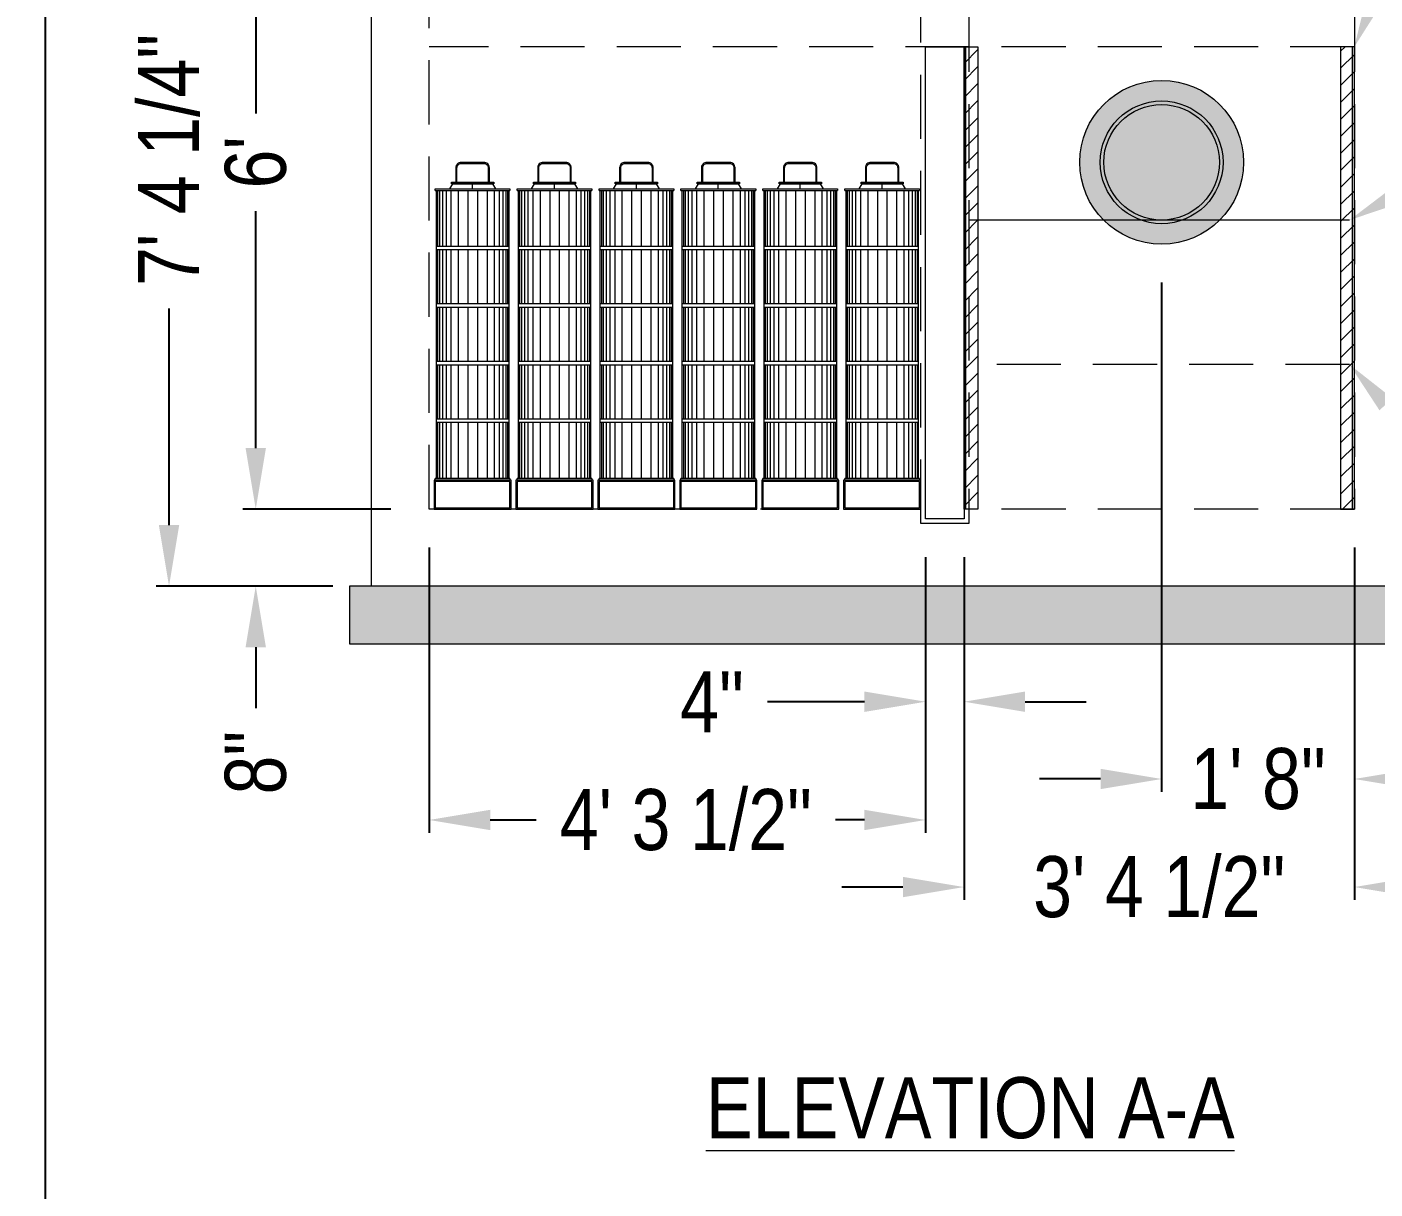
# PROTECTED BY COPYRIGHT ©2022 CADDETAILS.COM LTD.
# Model space of a CAD drawing. Extents: x -1 to 225, y -5 to 280.
# Drawn here: x -0.7 to 51.8, y 69.6 to 115 of the extents above; entities that cross this region are included whole.
import ezdxf
from ezdxf import colors
from ezdxf.entities.mleader import LeaderData, LeaderLine
from ezdxf.math import Vec2, Vec3

# ---------------------------------------------------------------- set-up
doc = ezdxf.new("R2010")
doc.units = 0
doc.header["$LTSCALE"] = 10
doc.header["$MEASUREMENT"] = 0
doc.header["$PDMODE"] = 35
doc.linetypes.add('DASHED2', pattern=[0.375, 0.25, -0.125])
doc.linetypes.add('HIDDEN', pattern=[0.375, 0.25, -0.125])
doc.layers.get('Defpoints').update_dxf_attribs({"linetype": 'CONTINUOUS'})
doc.layers.add('2628-LOGO$0$CADdetails-FRAME', color=7, linetype='CONTINUOUS')
doc.layers.add('CADdetails-9-TITLEBLOCK', color=7, linetype='CONTINUOUS')
for name, color, linetype, lineweight in [('CADdetails-1-ANNO', 41, 'CONTINUOUS', 5), ('CADdetails-2-HATCH', 8, 'CONTINUOUS', 5), ('CADdetails-3-FINE', 11, 'CONTINUOUS', 5), ('CADdetails-3-HIDDEN', 11, 'HIDDEN', 5), ('CADdetails-4-LIGHT', 3, 'CONTINUOUS', 13), ('CADdetails-5-MEDIUM', 4, 'CONTINUOUS', 18)]:
    doc.layers.add(name, color=color, linetype=linetype, lineweight=lineweight)
doc.styles.add('CADdetails-DIMENSIONS', font='ARIALN.TTF', dxfattribs={"height": 2.38})
doc.styles.add('CADdetails-NOTES', font='ARIALN.TTF', dxfattribs={"height": 2.38})
doc.dimstyles.new('CADdetails-DIM', dxfattribs={"dimtxt": 2.38, "dimasz": 2.38, "dimexe": 0.5, "dimexo": 1.5, "dimgap": 1, "dimtad": 0, "dimzin": 0, "dimdsep": 46, "dimtxsty": 'CADdetails-DIMENSIONS', "dimcen": 1, "dimclrd": 256, "dimclre": 256, "dimclrt": 256, "dimadec": 0, "dimazin": 0, "dimtfac": 1, "dimtofl": 0, "dimtmove": 0, "dimatfit": 3, "dimfxl": 1, "dimtolj": 1, "dimtzin": 0, "dimarcsym": 0})

# ---------------------------------------------------------------- blocks, each defined once
blk = doc.blocks.new('2628-LOGO')
at = {"layer": '2628-LOGO$0$CADdetails-FRAME'}
blk.add_line((0, 0), (0, 280), dxfattribs=at)
blk = doc.blocks.new('*D19')
at = {"layer": 'CADdetails-1-ANNO', "lineweight": -2, "transparency": 16777216}
for p, q in [((11.202, 126.399), (4.315, 126.399)), ((4.815, 124.019), (4.815, 115.568)), ((4.815, 95.539), (4.815, 103.991)), ((11.202, 93.159), (4.315, 93.159))]:
    blk.add_line(p, q, dxfattribs=at)
at = {"layer": 'CADdetails-1-ANNO', "transparency": 16777216}
for points in [[(4.418, 124.019), (5.211, 124.019), (4.815, 126.399)], [(4.418, 95.539), (5.211, 95.539), (4.815, 93.159)]]:
    blk.add_solid(points, dxfattribs=at)
at = {"layer": 'Defpoints', "color": 0, "transparency": 16777216}
for p in [(12.702, 126.399), (4.815, 93.159), (12.702, 93.159)]:
    blk.add_point(p, dxfattribs=at)
at = {"layer": 'CADdetails-1-ANNO', "transparency": 16777216, "insert": (4.815, 109.779), "char_height": 2.38, "attachment_point": 5, "rotation": 90, "style": 'CADdetails-DIMENSIONS'}
blk.add_mtext('\\A1;7\' 4 1/4"', dxfattribs=at)
blk = doc.blocks.new('*D20')
at = {"layer": 'CADdetails-1-ANNO', "lineweight": -2, "transparency": 16777216}
for p, q in [((8.195, 98.544), (8.195, 100.924)), ((13.456, 96.164), (7.695, 96.164)), ((11.202, 93.159), (7.695, 93.159)), ((8.195, 90.779), (8.195, 88.399))]:
    blk.add_line(p, q, dxfattribs=at)
at = {"layer": 'CADdetails-1-ANNO', "transparency": 16777216}
for points in [[(7.798, 98.544), (8.592, 98.544), (8.195, 96.164)], [(7.798, 90.779), (8.592, 90.779), (8.195, 93.159)]]:
    blk.add_solid(points, dxfattribs=at)
at = {"layer": 'Defpoints', "color": 0, "transparency": 16777216}
for p in [(14.956, 96.164), (8.195, 93.159), (12.702, 93.159)]:
    blk.add_point(p, dxfattribs=at)
at = {"layer": 'CADdetails-1-ANNO', "transparency": 16777216, "insert": (8.195, 86.276), "char_height": 2.38, "attachment_point": 5, "rotation": 90, "style": 'CADdetails-DIMENSIONS'}
blk.add_mtext('\\A1;8"', dxfattribs=at)
blk = doc.blocks.new('*D21')
at = {"layer": 'CADdetails-1-ANNO', "lineweight": -2, "transparency": 16777216}
for p, q in [((11.202, 123.207), (7.695, 123.207)), ((8.195, 120.827), (8.195, 111.589)), ((8.195, 98.544), (8.195, 107.782)), ((13.456, 96.164), (7.695, 96.164))]:
    blk.add_line(p, q, dxfattribs=at)
at = {"layer": 'CADdetails-1-ANNO', "transparency": 16777216}
for points in [[(7.798, 120.827), (8.592, 120.827), (8.195, 123.207)], [(7.798, 98.544), (8.592, 98.544), (8.195, 96.164)]]:
    blk.add_solid(points, dxfattribs=at)
at = {"layer": 'Defpoints', "color": 0, "transparency": 16777216}
for p in [(12.702, 123.207), (8.195, 96.164), (14.956, 96.164)]:
    blk.add_point(p, dxfattribs=at)
at = {"layer": 'CADdetails-1-ANNO', "transparency": 16777216, "insert": (8.195, 109.685), "char_height": 2.38, "attachment_point": 5, "rotation": 90, "style": 'CADdetails-DIMENSIONS'}
blk.add_mtext("\\A1;6'", dxfattribs=at)
blk = doc.blocks.new('*D25')
at = {"layer": 'CADdetails-1-ANNO', "lineweight": -2, "transparency": 16777216}
for p, q in [((34.299, 94.288), (34.299, 88.152)), ((35.801, 94.288), (35.801, 88.152)), ((31.919, 88.652), (28.141, 88.652)), ((38.181, 88.652), (40.561, 88.652))]:
    blk.add_line(p, q, dxfattribs=at)
at = {"layer": 'CADdetails-1-ANNO', "transparency": 16777216}
for points in [[(31.919, 89.049), (31.919, 88.255), (34.299, 88.652)], [(38.181, 89.049), (38.181, 88.255), (35.801, 88.652)]]:
    blk.add_solid(points, dxfattribs=at)
at = {"layer": 'Defpoints', "color": 0, "transparency": 16777216}
for p in [(34.299, 95.788), (35.801, 95.788), (35.801, 88.652)]:
    blk.add_point(p, dxfattribs=at)
at = {"layer": 'CADdetails-1-ANNO', "transparency": 16777216, "insert": (25.979, 88.652), "char_height": 2.38, "attachment_point": 5, "style": 'CADdetails-DIMENSIONS'}
blk.add_mtext('\\A1;4"', dxfattribs=at)
blk = doc.blocks.new('*D26')
at = {"layer": 'CADdetails-1-ANNO', "lineweight": -2, "transparency": 16777216}
for p, q in [((51.013, 94.664), (51.013, 80.925)), ((35.801, 94.288), (35.801, 80.925)), ((33.421, 81.425), (31.041, 81.425)), ((53.393, 81.425), (55.773, 81.425))]:
    blk.add_line(p, q, dxfattribs=at)
at = {"layer": 'CADdetails-1-ANNO', "transparency": 16777216}
for points in [[(33.421, 81.822), (33.421, 81.029), (35.801, 81.425)], [(53.393, 81.822), (53.393, 81.029), (51.013, 81.425)]]:
    blk.add_solid(points, dxfattribs=at)
at = {"layer": 'Defpoints', "color": 0, "transparency": 16777216}
for p in [(51.013, 96.164), (35.801, 95.788), (51.013, 81.425)]:
    blk.add_point(p, dxfattribs=at)
at = {"layer": 'CADdetails-1-ANNO', "transparency": 16777216, "insert": (43.407, 81.425), "char_height": 2.38, "attachment_point": 5, "style": 'CADdetails-DIMENSIONS'}
blk.add_mtext('\\A1;3\' 4 1/2"', dxfattribs=at)
blk = doc.blocks.new('*D27')
at = {"layer": 'CADdetails-1-ANNO', "lineweight": -2, "transparency": 16777216}
for p, q in [((14.956, 94.664), (14.956, 83.541)), ((34.299, 94.288), (34.299, 83.541)), ((17.336, 84.041), (19.121, 84.041)), ((31.919, 84.041), (30.792, 84.041))]:
    blk.add_line(p, q, dxfattribs=at)
at = {"layer": 'CADdetails-1-ANNO', "transparency": 16777216}
for points in [[(17.336, 84.438), (17.336, 83.645), (14.956, 84.041)], [(31.919, 84.438), (31.919, 83.645), (34.299, 84.041)]]:
    blk.add_solid(points, dxfattribs=at)
at = {"layer": 'Defpoints', "color": 0, "transparency": 16777216}
for p in [(14.956, 96.164), (34.299, 95.788), (14.956, 84.041)]:
    blk.add_point(p, dxfattribs=at)
at = {"layer": 'CADdetails-1-ANNO', "transparency": 16777216, "insert": (24.957, 84.041), "char_height": 2.38, "attachment_point": 5, "style": 'CADdetails-DIMENSIONS'}
blk.add_mtext('\\A1;4\' 3 1/2"', dxfattribs=at)
blk = doc.blocks.new('*D31')
at = {"layer": 'CADdetails-1-ANNO', "lineweight": -2, "transparency": 16777216}
for p, q in [((43.501, 104.993), (43.501, 85.139)), ((51.013, 94.664), (51.013, 85.139)), ((41.121, 85.639), (38.741, 85.639)), ((53.393, 85.639), (55.773, 85.639))]:
    blk.add_line(p, q, dxfattribs=at)
at = {"layer": 'CADdetails-1-ANNO', "transparency": 16777216}
for points in [[(41.121, 86.036), (41.121, 85.243), (43.501, 85.639)], [(53.393, 86.036), (53.393, 85.243), (51.013, 85.639)]]:
    blk.add_solid(points, dxfattribs=at)
at = {"layer": 'Defpoints', "color": 0, "transparency": 16777216}
for p in [(43.501, 106.493), (51.013, 96.164), (51.013, 85.639)]:
    blk.add_point(p, dxfattribs=at)
at = {"layer": 'CADdetails-1-ANNO', "transparency": 16777216, "insert": (47.257, 85.639), "char_height": 2.38, "attachment_point": 5, "style": 'CADdetails-DIMENSIONS'}
blk.add_mtext('\\A1;1\' 8"', dxfattribs=at)

msp = doc.modelspace()

# ---------------------------------------------------------------- hatches: boundary and pattern name
at = {"layer": 'CADdetails-2-HATCH'}
h = msp.add_hatch(dxfattribs=at)
h.set_pattern_fill('ANSI31', color=256, scale=3.755921)
h.set_pattern_definition([(45, (145.6617, 82.64264), (-0.3319796, 0.3319796), [])])
h.paths.add_polyline_path([(36.341, 114.192), (36.341, 96.164), (35.801, 96.164), (35.801, 114.192)])
h = msp.add_hatch(dxfattribs=at)
h.set_pattern_fill('ANSI31', color=256, scale=3.755921)
h.set_pattern_definition([(45, (151.2293, 82.64264), (-0.3319796, 0.3319796), [])])
h.paths.add_polyline_path([(50.473, 114.192), (50.473, 96.164), (51.013, 96.164), (51.013, 114.192)])
h = msp.add_hatch(color=256, dxfattribs=at)
h.dxf.hatch_style = 1
edge = h.paths.add_edge_path()
edge.add_arc((43.501, 109.685), 3.193, 0, 360)
at = {"layer": 'CADdetails-2-HATCH', "transparency": 33554687}
h = msp.add_hatch(dxfattribs=at)
h.set_pattern_fill('GRAVEL', color=256, scale=2.253552)
h.set_pattern_definition([(228.01279, (149.53783, 98.4175), (-18.0284195, -20.28197194), [0.303184, -30.015263]), (184.96974, (149.33501, 98.19215), (27.04262926, 2.25355244), [0.520273, -51.507025]), (132.51045, (148.8167, 98.14708), (22.53552438, -24.78907682), [0.36685, -36.318325]), (267.27369, (147.93781, 97.58369), (2.25355244, 45.071048765), [0.473782, -46.904444]), (292.83365, (147.91527, 97.11045), (-11.26776219, 27.04262926), [0.46458, -45.993593]), (357.27369, (148.09556, 96.68227), (-45.071048765, 2.25355244), [0.473782, -46.904444]), (37.69424, (148.568804, 96.65974), (-29.296181697, -22.535524383), [0.626553, -62.02869]), (72.25533, (149.06459, 97.04284), (15.77486707, 49.57815364), [0.59153, -58.561538]), (121.42957, (149.24487, 97.60623), (-18.02841951, 29.2961817), [0.475387, -47.063354]), (175.23636, (148.99698, 98.01187), (24.78907682, -2.25355244), [0.542728, -26.593637]), (222.39744, (148.45613, 98.05694), (-27.04262926, -24.78907682), [0.701864, -69.484627]), (138.81407, (150.16883, 97.56116), (-15.77486707, 13.52131463), [0.239555, -23.716036]), (171.46923, (149.98854, 97.71891), (29.2961817, -4.50710488), [0.455752, -45.119526]), (225, (149.5378, 97.7865), (-3e-16, -2.253552), [0.3187, -2.868305]), (203.1986, (149.38008, 98.05694), (11.2677622, 4.5071049), [0.171626, -16.990918]), (291.8014, (149.22233, 97.98933), (-2.2535524, 6.7606573), [0.242714, -11.893037]), (30.96376, (149.31248, 97.76398), (6.7606573, 4.5071049), [0.39421, -12.746144]), (161.56505, (149.6505, 97.9668), (4.507105, -2.2535524), [0.285054, -6.841304]), (16.38954, (147.91527, 97.98933), (22.53552438, 6.76065731), [0.39933, -39.533721]), (70.34618, (148.29838, 98.10201), (-9.01420975, -24.78907682), [0.335015, -33.16645]), (293.1986, (149.6505, 98.4175), (-4.5071049, 11.2677622), [0.34325, -16.819294]), (343.61046, (149.78572, 98.10201), (-22.53552438, 6.76065731), [0.39933, -39.533721]), (339.44395, (147.91527, 96.59213), (-11.2677622, 4.5071049), [0.385087, -18.869273]), (294.77514, (148.27584, 96.45692), (-11.2677622, 24.78907682), [0.32266, -31.9433]), (66.8014, (149.67305, 96.16396), (4.5071049, 11.2677622), [0.34325, -16.819294]), (17.35402, (149.80826, 96.47945), (-29.2961817, -9.01420975), [0.377765, -37.398657]), (69.44395, (148.5688, 96.16396), (-4.5071049, -11.2677622), [0.192544, -19.061817]), (101.30993, (149.53783, 96.16396), (-2.2535524, 9.0142098), [0.11491, -11.376]), (165.96376, (149.5153, 96.27663), (6.7606573, -2.2535524), [0.46458, -8.827054]), (186.00901, (149.06459, 96.38931), (22.53552438, 2.25355244), [0.43054, -42.623518]), (303.69007, (149.3125, 97.56116), (-2.2535524, 4.507105), [0.325012, -7.800287]), (353.15723, (149.49276, 97.29073), (38.31039145, -4.507104877), [0.56743, -56.17557]), (60.9454, (150.05615, 97.22313), (-9.01420975, -15.77486707), [0.232017, -22.969726]), (90, (150.1688, 97.426), (-2.253552, 2.253552), [0.135213, -2.11834]), (120.25644, (149.01951, 96.45692), (9.01420975, -15.77486707), [0.313073, -30.99428]), (48.01279, (148.86177, 96.72734), (18.0284195, 20.28197194), [0.606368, -29.71208]), (0, (149.2674, 97.178), (2.253552, 2.253552), [0.585924, -1.66763]), (325.30485, (149.85333, 97.17805), (22.53552438, -15.77486707), [0.356318, -35.275474]), (254.0546, (150.1463, 96.97523), (-2.25355244, -9.01420975), [0.328122, -16.077988]), (207.645975, (150.05615, 96.65974), (-42.81749633, -22.53552438), [0.534238, -52.88969]), (175.42608, (149.5829, 96.41185), (-29.2961817, 2.25355244), [0.56519, -55.95362])])
h.paths.add_polyline_path([(11.847, 90.906), (53.85, 90.906), (53.85, 93.159), (11.847, 93.159)])

# ---------------------------------------------------------------- linework, layer by layer
at = {"layer": 'CADdetails-2-HATCH'}
for p, q in [((35.871, 96.164), (35.871, 114.192)), ((50.942, 96.164), (50.942, 114.192)), ((15.754, 108.652), (15.871, 108.84)), ((15.871, 108.84), (17.421, 108.84)), ((16.646, 108.652), (16.646, 108.84)), ((17.421, 108.84), (17.538, 108.652)), ((18.946, 108.652), (19.064, 108.84)), ((19.064, 108.84), (20.613, 108.84)), ((19.838, 108.652), (19.838, 108.84)), ((20.613, 108.84), (20.73, 108.652)), ((22.139, 108.652), (22.256, 108.84)), ((22.256, 108.84), (23.806, 108.84)), ((23.031, 108.652), (23.031, 108.84)), ((23.806, 108.84), (23.923, 108.652)), ((25.331, 108.652), (25.449, 108.84)), ((25.449, 108.84), (26.998, 108.84)), ((26.223, 108.652), (26.223, 108.84)), ((26.998, 108.84), (27.115, 108.652)), ((28.524, 108.652), (28.641, 108.84)), ((28.641, 108.84), (30.191, 108.84)), ((29.416, 108.652), (29.416, 108.84)), ((30.191, 108.84), (30.308, 108.652)), ((31.716, 108.652), (31.834, 108.84)), ((31.834, 108.84), (33.383, 108.84)), ((32.609, 108.652), (32.609, 108.84)), ((33.383, 108.84), (33.501, 108.652)), ((15.19, 108.582), (15.19, 108.652)), ((15.19, 108.652), (18.101, 108.652)), ((15.19, 108.582), (18.101, 108.582)), ((15.237, 97.361), (15.237, 108.582)), ((18.054, 108.582), (18.054, 97.361)), ((18.101, 108.652), (18.101, 108.582)), ((18.383, 108.582), (18.383, 108.652)), ((18.383, 108.652), (21.294, 108.652)), ((18.383, 108.582), (21.294, 108.582)), ((18.43, 97.361), (18.43, 108.582)), ((21.247, 108.582), (21.247, 97.361)), ((21.294, 108.652), (21.294, 108.582)), ((21.575, 108.582), (21.575, 108.652)), ((21.575, 108.652), (24.486, 108.652)), ((21.575, 108.582), (24.486, 108.582)), ((21.622, 97.361), (21.622, 108.582)), ((24.439, 108.582), (24.439, 97.361)), ((24.486, 108.652), (24.486, 108.582)), ((24.768, 108.582), (24.768, 108.652)), ((24.768, 108.652), (27.679, 108.652)), ((24.768, 108.582), (27.679, 108.582)), ((24.815, 97.361), (24.815, 108.582)), ((27.632, 108.582), (27.632, 97.361)), ((27.679, 108.652), (27.679, 108.582)), ((27.961, 108.582), (27.961, 108.652)), ((27.961, 108.652), (30.871, 108.652)), ((27.961, 108.582), (30.871, 108.582)), ((28.008, 97.361), (28.008, 108.582)), ((30.824, 108.582), (30.824, 97.361)), ((30.871, 108.652), (30.871, 108.582)), ((31.153, 108.582), (31.153, 108.652)), ((31.153, 108.652), (34.064, 108.652)), ((31.153, 108.582), (34.064, 108.582)), ((31.2, 97.361), (31.2, 108.582)), ((34.017, 108.582), (34.017, 97.361)), ((34.064, 108.652), (34.064, 108.582)), ((18.054, 106.408), (15.237, 106.408)), ((18.054, 106.267), (15.237, 106.267)), ((21.247, 106.408), (18.43, 106.408)), ((21.247, 106.267), (18.43, 106.267)), ((24.439, 106.408), (21.622, 106.408)), ((24.439, 106.267), (21.622, 106.267)), ((27.632, 106.408), (24.815, 106.408)), ((27.632, 106.267), (24.815, 106.267)), ((30.824, 106.408), (28.008, 106.408)), ((30.824, 106.267), (28.008, 106.267)), ((34.017, 106.408), (31.2, 106.408)), ((34.017, 106.267), (31.2, 106.267)), ((18.054, 104.164), (15.237, 104.164)), ((21.247, 104.164), (18.43, 104.164)), ((24.439, 104.164), (21.622, 104.164)), ((27.632, 104.164), (24.815, 104.164)), ((30.824, 104.164), (28.008, 104.164)), ((34.017, 104.164), (31.2, 104.164)), ((18.054, 104.023), (15.237, 104.023)), ((21.247, 104.023), (18.43, 104.023)), ((24.439, 104.023), (21.622, 104.023)), ((27.632, 104.023), (24.815, 104.023)), ((30.824, 104.023), (28.008, 104.023)), ((34.017, 104.023), (31.2, 104.023)), ((18.054, 101.92), (15.237, 101.92)), ((18.054, 101.779), (15.237, 101.779)), ((21.247, 101.92), (18.43, 101.92)), ((21.247, 101.779), (18.43, 101.779)), ((24.439, 101.92), (21.622, 101.92)), ((24.439, 101.779), (21.622, 101.779)), ((27.632, 101.92), (24.815, 101.92)), ((27.632, 101.779), (24.815, 101.779)), ((30.824, 101.92), (28.008, 101.92)), ((30.824, 101.779), (28.008, 101.779)), ((34.017, 101.92), (31.2, 101.92)), ((34.017, 101.779), (31.2, 101.779)), ((18.054, 99.676), (15.237, 99.676)), ((18.054, 99.535), (15.237, 99.535)), ((21.247, 99.676), (18.43, 99.676)), ((21.247, 99.535), (18.43, 99.535)), ((24.439, 99.676), (21.622, 99.676)), ((24.439, 99.535), (21.622, 99.535)), ((27.632, 99.676), (24.815, 99.676)), ((27.632, 99.535), (24.815, 99.535)), ((30.824, 99.676), (28.008, 99.676)), ((30.824, 99.535), (28.008, 99.535)), ((34.017, 99.676), (31.2, 99.676)), ((34.017, 99.535), (31.2, 99.535)), ((18.101, 97.361), (15.19, 97.361)), ((15.19, 97.291), (15.19, 97.361)), ((18.101, 97.291), (15.19, 97.291)), ((18.101, 97.361), (18.101, 97.291)), ((21.294, 97.361), (18.383, 97.361)), ((18.383, 97.291), (18.383, 97.361)), ((21.294, 97.291), (18.383, 97.291)), ((21.294, 97.361), (21.294, 97.291)), ((24.486, 97.361), (21.575, 97.361)), ((21.575, 97.291), (21.575, 97.361)), ((24.486, 97.291), (21.575, 97.291)), ((24.486, 97.361), (24.486, 97.291)), ((27.679, 97.361), (24.768, 97.361)), ((24.768, 97.291), (24.768, 97.361)), ((27.679, 97.291), (24.768, 97.291)), ((27.679, 97.361), (27.679, 97.291)), ((30.871, 97.361), (27.961, 97.361)), ((27.961, 97.291), (27.961, 97.361)), ((30.871, 97.291), (27.961, 97.291)), ((30.871, 97.361), (30.871, 97.291)), ((34.064, 97.361), (31.153, 97.361)), ((31.153, 97.291), (31.153, 97.361)), ((34.064, 97.291), (31.153, 97.291)), ((34.064, 97.361), (34.064, 97.291))]:
    msp.add_line(p, q, dxfattribs=at)
for points in [[(36.341, 114.192), (36.341, 96.164), (35.801, 96.164), (35.801, 114.192)], [(50.473, 114.192), (50.473, 96.164), (51.013, 96.164), (51.013, 114.192)], [(15.822, 108.911), (17.47, 108.911), (17.47, 108.84), (15.822, 108.84)], [(19.015, 108.911), (20.662, 108.911), (20.662, 108.84), (19.015, 108.84)], [(22.207, 108.911), (23.855, 108.911), (23.855, 108.84), (22.207, 108.84)], [(25.4, 108.911), (27.047, 108.911), (27.047, 108.84), (25.4, 108.84)], [(28.592, 108.911), (30.24, 108.911), (30.24, 108.84), (28.592, 108.84)], [(31.785, 108.911), (33.432, 108.911), (33.432, 108.84), (31.785, 108.84)]]:
    msp.add_lwpolyline(points, close=True, dxfattribs=at)
for points in [[(17.088, 109.684), (16.646, 109.684), (16.203, 109.684, 0.414214), (15.993, 109.474), (15.993, 108.911), (16.038, 108.911), (16.038, 109.474, -0.414214), (16.203, 109.639), (16.646, 109.639), (17.088, 109.639, -0.414214), (17.254, 109.474), (17.254, 108.911), (17.299, 108.911), (17.299, 109.474, 0.414214)], [(20.281, 109.684), (19.838, 109.684), (19.396, 109.684, 0.414214), (19.185, 109.474), (19.185, 108.911), (19.23, 108.911), (19.23, 109.474, -0.414214), (19.396, 109.639), (19.838, 109.639), (20.281, 109.639, -0.414214), (20.446, 109.474), (20.446, 108.911), (20.491, 108.911), (20.491, 109.474, 0.414214)], [(23.474, 109.684), (23.031, 109.684), (22.588, 109.684, 0.414214), (22.378, 109.474), (22.378, 108.911), (22.423, 108.911), (22.423, 109.474, -0.414214), (22.588, 109.639), (23.031, 109.639), (23.474, 109.639, -0.414214), (23.639, 109.474), (23.639, 108.911), (23.684, 108.911), (23.684, 109.474, 0.414214)], [(26.666, 109.684), (26.223, 109.684), (25.781, 109.684, 0.414214), (25.57, 109.474), (25.57, 108.911), (25.616, 108.911), (25.616, 109.474, -0.414214), (25.781, 109.639), (26.223, 109.639), (26.666, 109.639, -0.414214), (26.831, 109.474), (26.831, 108.911), (26.876, 108.911), (26.876, 109.474, 0.414214)], [(29.859, 109.684), (29.416, 109.684), (28.973, 109.684, 0.414214), (28.763, 109.474), (28.763, 108.911), (28.808, 108.911), (28.808, 109.474, -0.414214), (28.973, 109.639), (29.416, 109.639), (29.859, 109.639, -0.414214), (30.024, 109.474), (30.024, 108.911), (30.069, 108.911), (30.069, 109.474, 0.414214)], [(33.051, 109.684), (32.609, 109.684), (32.166, 109.684, 0.414214), (31.956, 109.474), (31.956, 108.911), (32.001, 108.911), (32.001, 109.474, -0.414214), (32.166, 109.639), (32.609, 109.639), (33.051, 109.639, -0.414214), (33.216, 109.474), (33.216, 108.911), (33.261, 108.911), (33.261, 109.474, 0.414214)]]:
    msp.add_lwpolyline(points, format="xyb", close=True, dxfattribs=at)
at = {"layer": 'CADdetails-3-FINE'}
msp.add_line((50.825, 107.432), (35.989, 107.432), dxfattribs=at)
for points in [[(15.143, 96.164), (18.148, 96.164), (18.148, 97.291), (15.143, 97.291)], [(15.19, 96.211), (18.101, 96.211), (18.101, 97.244), (15.19, 97.244)], [(18.336, 96.164), (21.341, 96.164), (21.341, 97.291), (18.336, 97.291)], [(18.383, 96.211), (21.294, 96.211), (21.294, 97.244), (18.383, 97.244)], [(21.529, 96.164), (24.533, 96.164), (24.533, 97.291), (21.529, 97.291)], [(21.575, 96.211), (24.486, 96.211), (24.486, 97.244), (21.575, 97.244)], [(24.721, 96.164), (27.726, 96.164), (27.726, 97.291), (24.721, 97.291)], [(24.768, 96.211), (27.679, 96.211), (27.679, 97.244), (24.768, 97.244)], [(27.914, 96.164), (30.918, 96.164), (30.918, 97.291), (27.914, 97.291)], [(27.961, 96.211), (30.871, 96.211), (30.871, 97.244), (27.961, 97.244)], [(31.106, 96.164), (34.111, 96.164), (34.111, 97.291), (31.106, 97.291)], [(31.153, 96.211), (34.064, 96.211), (34.064, 97.244), (31.153, 97.244)]]:
    msp.add_lwpolyline(points, close=True, dxfattribs=at)
at = {"layer": 'CADdetails-3-HIDDEN'}
msp.add_line((50.825, 101.798), (35.989, 101.798), dxfattribs=at)
for points in [[(34.111, 96.164), (14.956, 96.164), (14.956, 123.207)], [(35.989, 123.207), (35.989, 95.601), (34.111, 95.601), (34.111, 123.207)], [(51.013, 123.207), (51.013, 96.164), (35.989, 96.164)]]:
    msp.add_lwpolyline(points, dxfattribs=at)
at = {"layer": 'CADdetails-4-LIGHT', "linetype": 'DASHED2'}
msp.add_line((51.013, 114.192), (14.956, 114.192), dxfattribs=at)
at = {"layer": 'CADdetails-4-LIGHT'}
for p, q in [((15.284, 108.582), (15.284, 106.408)), ((15.355, 108.582), (15.355, 106.408)), ((15.472, 108.582), (15.472, 106.408)), ((15.613, 108.582), (15.613, 106.408)), ((15.801, 108.582), (15.801, 106.408)), ((16.082, 108.582), (16.082, 106.408)), ((16.458, 108.582), (16.458, 106.408)), ((16.834, 108.582), (16.834, 106.408)), ((17.209, 108.582), (17.209, 106.408)), ((17.491, 108.582), (17.491, 106.408)), ((17.679, 108.582), (17.679, 106.408)), ((17.82, 108.582), (17.82, 106.408)), ((17.937, 108.582), (17.937, 106.408)), ((18.007, 108.582), (18.007, 106.408)), ((18.477, 108.582), (18.477, 106.408)), ((18.547, 108.582), (18.547, 106.408)), ((18.665, 108.582), (18.665, 106.408)), ((18.805, 108.582), (18.805, 106.408)), ((18.993, 108.582), (18.993, 106.408)), ((19.275, 108.582), (19.275, 106.408)), ((19.651, 108.582), (19.651, 106.408)), ((20.026, 108.582), (20.026, 106.408)), ((20.402, 108.582), (20.402, 106.408)), ((20.683, 108.582), (20.683, 106.408)), ((20.871, 108.582), (20.871, 106.408)), ((21.012, 108.582), (21.012, 106.408)), ((21.129, 108.582), (21.129, 106.408)), ((21.2, 108.582), (21.2, 106.408)), ((21.669, 108.582), (21.669, 106.408)), ((21.74, 108.582), (21.74, 106.408)), ((21.857, 108.582), (21.857, 106.408)), ((21.998, 108.582), (21.998, 106.408)), ((22.186, 108.582), (22.186, 106.408)), ((22.468, 108.582), (22.468, 106.408)), ((22.843, 108.582), (22.843, 106.408)), ((23.219, 108.582), (23.219, 106.408)), ((23.594, 108.582), (23.594, 106.408)), ((23.876, 108.582), (23.876, 106.408)), ((24.064, 108.582), (24.064, 106.408)), ((24.205, 108.582), (24.205, 106.408)), ((24.322, 108.582), (24.322, 106.408)), ((24.392, 108.582), (24.392, 106.408)), ((24.862, 108.582), (24.862, 106.408)), ((24.932, 108.582), (24.932, 106.408)), ((25.05, 108.582), (25.05, 106.408)), ((25.191, 108.582), (25.191, 106.408)), ((25.378, 108.582), (25.378, 106.408)), ((25.66, 108.582), (25.66, 106.408)), ((26.036, 108.582), (26.036, 106.408)), ((26.411, 108.582), (26.411, 106.408)), ((26.787, 108.582), (26.787, 106.408)), ((27.069, 108.582), (27.069, 106.408)), ((27.256, 108.582), (27.256, 106.408)), ((27.397, 108.582), (27.397, 106.408)), ((27.515, 108.582), (27.515, 106.408)), ((27.585, 108.582), (27.585, 106.408)), ((28.054, 108.582), (28.054, 106.408)), ((28.125, 108.582), (28.125, 106.408)), ((28.242, 108.582), (28.242, 106.408)), ((28.383, 108.582), (28.383, 106.408)), ((28.571, 108.582), (28.571, 106.408)), ((28.853, 108.582), (28.853, 106.408)), ((29.228, 108.582), (29.228, 106.408)), ((29.604, 108.582), (29.604, 106.408)), ((29.979, 108.582), (29.979, 106.408)), ((30.261, 108.582), (30.261, 106.408)), ((30.449, 108.582), (30.449, 106.408)), ((30.59, 108.582), (30.59, 106.408)), ((30.707, 108.582), (30.707, 106.408)), ((30.777, 108.582), (30.777, 106.408)), ((31.247, 108.582), (31.247, 106.408)), ((31.317, 108.582), (31.317, 106.408)), ((31.435, 108.582), (31.435, 106.408)), ((31.576, 108.582), (31.576, 106.408)), ((31.763, 108.582), (31.763, 106.408)), ((32.045, 108.582), (32.045, 106.408)), ((32.421, 108.582), (32.421, 106.408)), ((32.796, 108.582), (32.796, 106.408)), ((33.172, 108.582), (33.172, 106.408)), ((33.454, 108.582), (33.454, 106.408)), ((33.641, 108.582), (33.641, 106.408)), ((33.782, 108.582), (33.782, 106.408)), ((33.9, 108.582), (33.9, 106.408)), ((33.97, 108.582), (33.97, 106.408)), ((15.284, 106.267), (15.284, 104.164)), ((15.355, 106.267), (15.355, 104.164)), ((15.472, 106.267), (15.472, 104.164)), ((15.613, 106.267), (15.613, 104.164)), ((15.801, 106.267), (15.801, 104.164)), ((16.082, 106.267), (16.082, 104.164)), ((16.458, 106.267), (16.458, 104.164)), ((16.834, 106.267), (16.834, 104.164)), ((17.209, 106.267), (17.209, 104.164)), ((17.491, 106.267), (17.491, 104.164)), ((17.679, 106.267), (17.679, 104.164)), ((17.82, 106.267), (17.82, 104.164)), ((17.937, 106.267), (17.937, 104.164)), ((18.007, 106.267), (18.007, 104.164)), ((18.477, 106.267), (18.477, 104.164)), ((18.547, 106.267), (18.547, 104.164)), ((18.665, 106.267), (18.665, 104.164)), ((18.805, 106.267), (18.805, 104.164)), ((18.993, 106.267), (18.993, 104.164)), ((19.275, 106.267), (19.275, 104.164)), ((19.651, 106.267), (19.651, 104.164)), ((20.026, 106.267), (20.026, 104.164)), ((20.402, 106.267), (20.402, 104.164)), ((20.683, 106.267), (20.683, 104.164)), ((20.871, 106.267), (20.871, 104.164)), ((21.012, 106.267), (21.012, 104.164)), ((21.129, 106.267), (21.129, 104.164)), ((21.2, 106.267), (21.2, 104.164)), ((21.669, 106.267), (21.669, 104.164)), ((21.74, 106.267), (21.74, 104.164)), ((21.857, 106.267), (21.857, 104.164)), ((21.998, 106.267), (21.998, 104.164)), ((22.186, 106.267), (22.186, 104.164)), ((22.468, 106.267), (22.468, 104.164)), ((22.843, 106.267), (22.843, 104.164)), ((23.219, 106.267), (23.219, 104.164)), ((23.594, 106.267), (23.594, 104.164)), ((23.876, 106.267), (23.876, 104.164)), ((24.064, 106.267), (24.064, 104.164)), ((24.205, 106.267), (24.205, 104.164)), ((24.322, 106.267), (24.322, 104.164)), ((24.392, 106.267), (24.392, 104.164)), ((24.862, 106.267), (24.862, 104.164)), ((24.932, 106.267), (24.932, 104.164)), ((25.05, 106.267), (25.05, 104.164)), ((25.191, 106.267), (25.191, 104.164)), ((25.378, 106.267), (25.378, 104.164)), ((25.66, 106.267), (25.66, 104.164)), ((26.036, 106.267), (26.036, 104.164)), ((26.411, 106.267), (26.411, 104.164)), ((26.787, 106.267), (26.787, 104.164)), ((27.069, 106.267), (27.069, 104.164)), ((27.256, 106.267), (27.256, 104.164)), ((27.397, 106.267), (27.397, 104.164)), ((27.515, 106.267), (27.515, 104.164)), ((27.585, 106.267), (27.585, 104.164)), ((28.054, 106.267), (28.054, 104.164)), ((28.125, 106.267), (28.125, 104.164)), ((28.242, 106.267), (28.242, 104.164)), ((28.383, 106.267), (28.383, 104.164)), ((28.571, 106.267), (28.571, 104.164)), ((28.853, 106.267), (28.853, 104.164)), ((29.228, 106.267), (29.228, 104.164)), ((29.604, 106.267), (29.604, 104.164)), ((29.979, 106.267), (29.979, 104.164)), ((30.261, 106.267), (30.261, 104.164)), ((30.449, 106.267), (30.449, 104.164)), ((30.59, 106.267), (30.59, 104.164)), ((30.707, 106.267), (30.707, 104.164)), ((30.777, 106.267), (30.777, 104.164)), ((31.247, 106.267), (31.247, 104.164)), ((31.317, 106.267), (31.317, 104.164)), ((31.435, 106.267), (31.435, 104.164)), ((31.576, 106.267), (31.576, 104.164)), ((31.763, 106.267), (31.763, 104.164)), ((32.045, 106.267), (32.045, 104.164)), ((32.421, 106.267), (32.421, 104.164)), ((32.796, 106.267), (32.796, 104.164)), ((33.172, 106.267), (33.172, 104.164)), ((33.454, 106.267), (33.454, 104.164)), ((33.641, 106.267), (33.641, 104.164)), ((33.782, 106.267), (33.782, 104.164)), ((33.9, 106.267), (33.9, 104.164)), ((33.97, 106.267), (33.97, 104.164)), ((15.284, 104.023), (15.284, 101.92)), ((15.355, 104.023), (15.355, 101.92)), ((15.472, 104.023), (15.472, 101.92)), ((15.613, 104.023), (15.613, 101.92)), ((15.801, 104.023), (15.801, 101.92)), ((16.082, 104.023), (16.082, 101.92)), ((16.458, 104.023), (16.458, 101.92)), ((16.834, 104.023), (16.834, 101.92)), ((17.209, 104.023), (17.209, 101.92)), ((17.491, 104.023), (17.491, 101.92)), ((17.679, 104.023), (17.679, 101.92)), ((17.82, 104.023), (17.82, 101.92)), ((17.937, 104.023), (17.937, 101.92)), ((18.007, 104.023), (18.007, 101.92)), ((18.477, 104.023), (18.477, 101.92)), ((18.547, 104.023), (18.547, 101.92)), ((18.665, 104.023), (18.665, 101.92)), ((18.805, 104.023), (18.805, 101.92)), ((18.993, 104.023), (18.993, 101.92)), ((19.275, 104.023), (19.275, 101.92)), ((19.651, 104.023), (19.651, 101.92)), ((20.026, 104.023), (20.026, 101.92)), ((20.402, 104.023), (20.402, 101.92)), ((20.683, 104.023), (20.683, 101.92)), ((20.871, 104.023), (20.871, 101.92)), ((21.012, 104.023), (21.012, 101.92)), ((21.129, 104.023), (21.129, 101.92)), ((21.2, 104.023), (21.2, 101.92)), ((21.669, 104.023), (21.669, 101.92)), ((21.74, 104.023), (21.74, 101.92)), ((21.857, 104.023), (21.857, 101.92)), ((21.998, 104.023), (21.998, 101.92)), ((22.186, 104.023), (22.186, 101.92)), ((22.468, 104.023), (22.468, 101.92)), ((22.843, 104.023), (22.843, 101.92)), ((23.219, 104.023), (23.219, 101.92)), ((23.594, 104.023), (23.594, 101.92)), ((23.876, 104.023), (23.876, 101.92)), ((24.064, 104.023), (24.064, 101.92)), ((24.205, 104.023), (24.205, 101.92)), ((24.322, 104.023), (24.322, 101.92)), ((24.392, 104.023), (24.392, 101.92)), ((24.862, 104.023), (24.862, 101.92)), ((24.932, 104.023), (24.932, 101.92)), ((25.05, 104.023), (25.05, 101.92)), ((25.191, 104.023), (25.191, 101.92)), ((25.378, 104.023), (25.378, 101.92)), ((25.66, 104.023), (25.66, 101.92)), ((26.036, 104.023), (26.036, 101.92)), ((26.411, 104.023), (26.411, 101.92)), ((26.787, 104.023), (26.787, 101.92)), ((27.069, 104.023), (27.069, 101.92)), ((27.256, 104.023), (27.256, 101.92)), ((27.397, 104.023), (27.397, 101.92)), ((27.515, 104.023), (27.515, 101.92)), ((27.585, 104.023), (27.585, 101.92)), ((28.054, 104.023), (28.054, 101.92)), ((28.125, 104.023), (28.125, 101.92)), ((28.242, 104.023), (28.242, 101.92)), ((28.383, 104.023), (28.383, 101.92)), ((28.571, 104.023), (28.571, 101.92)), ((28.853, 104.023), (28.853, 101.92)), ((29.228, 104.023), (29.228, 101.92)), ((29.604, 104.023), (29.604, 101.92)), ((29.979, 104.023), (29.979, 101.92)), ((30.261, 104.023), (30.261, 101.92)), ((30.449, 104.023), (30.449, 101.92)), ((30.59, 104.023), (30.59, 101.92)), ((30.707, 104.023), (30.707, 101.92)), ((30.777, 104.023), (30.777, 101.92)), ((31.247, 104.023), (31.247, 101.92)), ((31.317, 104.023), (31.317, 101.92)), ((31.435, 104.023), (31.435, 101.92)), ((31.576, 104.023), (31.576, 101.92)), ((31.763, 104.023), (31.763, 101.92)), ((32.045, 104.023), (32.045, 101.92)), ((32.421, 104.023), (32.421, 101.92)), ((32.796, 104.023), (32.796, 101.92)), ((33.172, 104.023), (33.172, 101.92)), ((33.454, 104.023), (33.454, 101.92)), ((33.641, 104.023), (33.641, 101.92)), ((33.782, 104.023), (33.782, 101.92)), ((33.9, 104.023), (33.9, 101.92)), ((33.97, 104.023), (33.97, 101.92)), ((15.284, 101.779), (15.284, 99.676)), ((15.355, 101.779), (15.355, 99.676)), ((15.472, 101.779), (15.472, 99.676)), ((15.613, 101.779), (15.613, 99.676)), ((15.801, 101.779), (15.801, 99.676)), ((16.082, 101.779), (16.082, 99.676)), ((16.458, 101.779), (16.458, 99.676)), ((16.834, 101.779), (16.834, 99.676)), ((17.209, 101.779), (17.209, 99.676)), ((17.491, 101.779), (17.491, 99.676)), ((17.679, 101.779), (17.679, 99.676)), ((17.82, 101.779), (17.82, 99.676)), ((17.937, 101.779), (17.937, 99.676)), ((18.007, 101.779), (18.007, 99.676)), ((18.477, 101.779), (18.477, 99.676)), ((18.547, 101.779), (18.547, 99.676)), ((18.665, 101.779), (18.665, 99.676)), ((18.805, 101.779), (18.805, 99.676)), ((18.993, 101.779), (18.993, 99.676)), ((19.275, 101.779), (19.275, 99.676)), ((19.651, 101.779), (19.651, 99.676)), ((20.026, 101.779), (20.026, 99.676)), ((20.402, 101.779), (20.402, 99.676)), ((20.683, 101.779), (20.683, 99.676)), ((20.871, 101.779), (20.871, 99.676)), ((21.012, 101.779), (21.012, 99.676)), ((21.129, 101.779), (21.129, 99.676)), ((21.2, 101.779), (21.2, 99.676)), ((21.669, 101.779), (21.669, 99.676)), ((21.74, 101.779), (21.74, 99.676)), ((21.857, 101.779), (21.857, 99.676)), ((21.998, 101.779), (21.998, 99.676)), ((22.186, 101.779), (22.186, 99.676)), ((22.468, 101.779), (22.468, 99.676)), ((22.843, 101.779), (22.843, 99.676)), ((23.219, 101.779), (23.219, 99.676)), ((23.594, 101.779), (23.594, 99.676)), ((23.876, 101.779), (23.876, 99.676)), ((24.064, 101.779), (24.064, 99.676)), ((24.205, 101.779), (24.205, 99.676)), ((24.322, 101.779), (24.322, 99.676)), ((24.392, 101.779), (24.392, 99.676)), ((24.862, 101.779), (24.862, 99.676)), ((24.932, 101.779), (24.932, 99.676)), ((25.05, 101.779), (25.05, 99.676)), ((25.191, 101.779), (25.191, 99.676)), ((25.378, 101.779), (25.378, 99.676)), ((25.66, 101.779), (25.66, 99.676)), ((26.036, 101.779), (26.036, 99.676)), ((26.411, 101.779), (26.411, 99.676)), ((26.787, 101.779), (26.787, 99.676)), ((27.069, 101.779), (27.069, 99.676)), ((27.256, 101.779), (27.256, 99.676)), ((27.397, 101.779), (27.397, 99.676)), ((27.515, 101.779), (27.515, 99.676)), ((27.585, 101.779), (27.585, 99.676)), ((28.054, 101.779), (28.054, 99.676)), ((28.125, 101.779), (28.125, 99.676)), ((28.242, 101.779), (28.242, 99.676)), ((28.383, 101.779), (28.383, 99.676)), ((28.571, 101.779), (28.571, 99.676)), ((28.853, 101.779), (28.853, 99.676)), ((29.228, 101.779), (29.228, 99.676)), ((29.604, 101.779), (29.604, 99.676)), ((29.979, 101.779), (29.979, 99.676)), ((30.261, 101.779), (30.261, 99.676)), ((30.449, 101.779), (30.449, 99.676)), ((30.59, 101.779), (30.59, 99.676)), ((30.707, 101.779), (30.707, 99.676)), ((30.777, 101.779), (30.777, 99.676)), ((31.247, 101.779), (31.247, 99.676)), ((31.317, 101.779), (31.317, 99.676)), ((31.435, 101.779), (31.435, 99.676)), ((31.576, 101.779), (31.576, 99.676)), ((31.763, 101.779), (31.763, 99.676)), ((32.045, 101.779), (32.045, 99.676)), ((32.421, 101.779), (32.421, 99.676)), ((32.796, 101.779), (32.796, 99.676)), ((33.172, 101.779), (33.172, 99.676)), ((33.454, 101.779), (33.454, 99.676)), ((33.641, 101.779), (33.641, 99.676)), ((33.782, 101.779), (33.782, 99.676)), ((33.9, 101.779), (33.9, 99.676)), ((33.97, 101.779), (33.97, 99.676)), ((15.284, 99.535), (15.284, 97.361)), ((15.355, 99.535), (15.355, 97.361)), ((15.472, 99.535), (15.472, 97.361)), ((15.613, 99.535), (15.613, 97.361)), ((15.801, 99.535), (15.801, 97.361)), ((16.082, 99.535), (16.082, 97.361)), ((16.458, 99.535), (16.458, 97.361)), ((16.834, 99.535), (16.834, 97.361)), ((17.209, 99.535), (17.209, 97.361)), ((17.491, 99.535), (17.491, 97.361)), ((17.679, 99.535), (17.679, 97.361)), ((17.82, 99.535), (17.82, 97.361)), ((17.937, 99.535), (17.937, 97.361)), ((18.007, 99.535), (18.007, 97.361)), ((18.477, 99.535), (18.477, 97.361)), ((18.547, 99.535), (18.547, 97.361)), ((18.665, 99.535), (18.665, 97.361)), ((18.805, 99.535), (18.805, 97.361)), ((18.993, 99.535), (18.993, 97.361)), ((19.275, 99.535), (19.275, 97.361)), ((19.651, 99.535), (19.651, 97.361)), ((20.026, 99.535), (20.026, 97.361)), ((20.402, 99.535), (20.402, 97.361)), ((20.683, 99.535), (20.683, 97.361)), ((20.871, 99.535), (20.871, 97.361)), ((21.012, 99.535), (21.012, 97.361)), ((21.129, 99.535), (21.129, 97.361)), ((21.2, 99.535), (21.2, 97.361)), ((21.669, 99.535), (21.669, 97.361)), ((21.74, 99.535), (21.74, 97.361)), ((21.857, 99.535), (21.857, 97.361)), ((21.998, 99.535), (21.998, 97.361)), ((22.186, 99.535), (22.186, 97.361)), ((22.468, 99.535), (22.468, 97.361)), ((22.843, 99.535), (22.843, 97.361)), ((23.219, 99.535), (23.219, 97.361)), ((23.594, 99.535), (23.594, 97.361)), ((23.876, 99.535), (23.876, 97.361)), ((24.064, 99.535), (24.064, 97.361)), ((24.205, 99.535), (24.205, 97.361)), ((24.322, 99.535), (24.322, 97.361)), ((24.392, 99.535), (24.392, 97.361)), ((24.862, 99.535), (24.862, 97.361)), ((24.932, 99.535), (24.932, 97.361)), ((25.05, 99.535), (25.05, 97.361)), ((25.191, 99.535), (25.191, 97.361)), ((25.378, 99.535), (25.378, 97.361)), ((25.66, 99.535), (25.66, 97.361)), ((26.036, 99.535), (26.036, 97.361)), ((26.411, 99.535), (26.411, 97.361)), ((26.787, 99.535), (26.787, 97.361)), ((27.069, 99.535), (27.069, 97.361)), ((27.256, 99.535), (27.256, 97.361)), ((27.397, 99.535), (27.397, 97.361)), ((27.515, 99.535), (27.515, 97.361)), ((27.585, 99.535), (27.585, 97.361)), ((28.054, 99.535), (28.054, 97.361)), ((28.125, 99.535), (28.125, 97.361)), ((28.242, 99.535), (28.242, 97.361)), ((28.383, 99.535), (28.383, 97.361)), ((28.571, 99.535), (28.571, 97.361)), ((28.853, 99.535), (28.853, 97.361)), ((29.228, 99.535), (29.228, 97.361)), ((29.604, 99.535), (29.604, 97.361)), ((29.979, 99.535), (29.979, 97.361)), ((30.261, 99.535), (30.261, 97.361)), ((30.449, 99.535), (30.449, 97.361)), ((30.59, 99.535), (30.59, 97.361)), ((30.707, 99.535), (30.707, 97.361)), ((30.777, 99.535), (30.777, 97.361)), ((31.247, 99.535), (31.247, 97.361)), ((31.317, 99.535), (31.317, 97.361)), ((31.435, 99.535), (31.435, 97.361)), ((31.576, 99.535), (31.576, 97.361)), ((31.763, 99.535), (31.763, 97.361)), ((32.045, 99.535), (32.045, 97.361)), ((32.421, 99.535), (32.421, 97.361)), ((32.796, 99.535), (32.796, 97.361)), ((33.172, 99.535), (33.172, 97.361)), ((33.454, 99.535), (33.454, 97.361)), ((33.641, 99.535), (33.641, 97.361)), ((33.782, 99.535), (33.782, 97.361)), ((33.9, 99.535), (33.9, 97.361)), ((33.97, 99.535), (33.97, 97.361))]:
    msp.add_line(p, q, dxfattribs=at)
msp.add_lwpolyline([(11.847, 90.906), (53.85, 90.906), (53.85, 93.159), (11.847, 93.159)], close=True, dxfattribs=at)
for radius in [2.394, 2.254]:
    msp.add_circle((43.501, 109.685), radius, dxfattribs=at)
at = {"layer": 'CADdetails-5-MEDIUM'}
for points in [[(53.266, 123.207), (53.266, 93.159), (12.702, 93.159), (12.702, 123.207)], [(35.801, 114.192), (35.801, 95.788), (34.299, 95.788), (34.299, 114.192)]]:
    msp.add_lwpolyline(points, close=True, dxfattribs=at)
msp.add_circle((43.501, 109.685), 3.193, dxfattribs=at)

# ---------------------------------------------------------------- block references
at = {"layer": 'CADdetails-9-TITLEBLOCK'}
msp.add_blockref('2628-LOGO', (0, 0), dxfattribs=at)

# ---------------------------------------------------------------- texts
at = {"layer": 'CADdetails-1-ANNO', "insert": (36.044, 74.012), "char_height": 2.38, "attachment_point": 2, "style": 'CADdetails-NOTES'}
msp.add_mtext_dynamic_manual_height_columns('{\\LELEVATION A-A}', width=65.0706, gutter_width=17.002, heights=[0], dxfattribs=at)

# ---------------------------------------------------------------- dimensions: what is measured, and where the dimension line sits
at = {"layer": 'CADdetails-1-ANNO'}
for base, p1, p2, angle, text, picture, middle in [((4.815, 93.159), (12.702, 126.399), (12.702, 93.159), 90, '7\' 4 1/4"', '*D19', (4.815, 109.779)), ((8.195, 96.164), (12.702, 123.207), (14.956, 96.164), 270, "6'", '*D21', (8.195, 109.685))]:
    dim = msp.add_linear_dim(base=base, p1=p1, p2=p2, angle=angle, text=text, dimstyle='CADdetails-DIM', dxfattribs=at)
    dim.commit()
    dim.dimension.update_dxf_attribs({"geometry": picture, "text_midpoint": middle})
for base, p1, text, picture, middle in [((51.013, 85.639), (43.501, 106.493), '1\' 8"', '*D31', (47.257, 85.639)), ((51.013, 81.425), (35.801, 95.788), '3\' 4 1/2"', '*D26', (43.407, 81.425))]:
    dim = msp.add_linear_dim(base=base, p1=p1, p2=(51.013, 96.164), text=text, dimstyle='CADdetails-DIM', dxfattribs=at)
    dim.commit()
    dim.dimension.update_dxf_attribs({"geometry": picture, "text_midpoint": middle})
for base, p1, p2, angle, text, picture, middle in [((8.195, 93.159), (14.956, 96.164), (12.702, 93.159), 270, '8"', '*D20', (8.195, 86.276)), ((14.956, 84.041), (34.299, 95.788), (14.956, 96.164), 180, '4\' 3 1/2"', '*D27', (24.957, 84.041))]:
    dim = msp.add_linear_dim(base=base, p1=p1, p2=p2, angle=angle, text=text, dimstyle='CADdetails-DIM', dxfattribs=at)
    dim.commit()
    dim.dimension.update_dxf_attribs({"geometry": picture, "text_midpoint": middle, "dimtype": 160})
dim = msp.add_linear_dim(base=(35.801, 88.652), p1=(34.299, 95.788), p2=(35.801, 95.788), text='4"', dimstyle='CADdetails-DIM', dxfattribs=at)
dim.commit()
dim.dimension.update_dxf_attribs({"geometry": '*D25', "text_midpoint": (25.979, 88.652), "dimtype": 160})

# ---------------------------------------------------------------- leaders
ml = msp.add_multileader_mtext('Standard', dxfattribs=at)
ml.set_content('TOP OF \\PFLOATABLES\\POIL\\PBAFFLE', color=256, style='CADdetails-NOTES')
ml.set_leader_properties()
ml.build(insert=Vec2(0, 0))
ml.multileader.update_dxf_attribs({"dogleg_length": 1.765, "arrow_head_size": 2.101})
ctx = ml.context
ctx.base_point, ctx.char_height, ctx.arrow_head_size, ctx.landing_gap_size, ctx.plane_origin = Vec3(58.036, 126.538), 2.38, 2.101, 1.324, Vec3(38.418, 114.934)
notes = []
notes.append((ctx, [(1, (1, 1, 0), (56.271, 126.538), (1, 0), 1.765, [(0, [(51.013, 114.192)], 0, [])])]))
ctx.mtext.insert, ctx.mtext.flow_direction = Vec3(59.36, 127.728), 5
ml = msp.add_multileader_mtext('Standard', dxfattribs=at)
ml.set_content('TOP OF SEDIMENT\\PBAFFLE', color=256, style='CADdetails-NOTES')
ml.set_leader_properties()
ml.build(insert=Vec2(0, 0))
ml.multileader.update_dxf_attribs({"dogleg_length": 1.765, "arrow_head_size": 2.101})
ctx = ml.context
ctx.base_point, ctx.char_height, ctx.arrow_head_size, ctx.landing_gap_size, ctx.plane_origin = Vec3(58.036, 110.324), 2.38, 2.101, 1.324, Vec3(38.418, 108.14)
notes.append((ctx, [(1, (1, 1, 0), (56.271, 110.324), (1, 0), 1.765, [(0, [(50.825, 107.432)], 0, [])])]))
ctx.mtext.insert, ctx.mtext.width, ctx.mtext.flow_direction = Vec3(59.36, 111.514), 13.9736, 5
ml = msp.add_multileader_mtext('Standard', dxfattribs=at)
ml.set_content('BOTTOM OF \\PFLOATABLES\\POIL\\PBAFFLE', color=256, style='CADdetails-NOTES')
ml.set_leader_properties()
ml.build(insert=Vec2(0, 0))
ml.multileader.update_dxf_attribs({"dogleg_length": 1.765, "arrow_head_size": 2.101})
ctx = ml.context
ctx.base_point, ctx.char_height, ctx.arrow_head_size, ctx.landing_gap_size, ctx.plane_origin = Vec3(58.036, 95.857), 2.38, 2.101, 1.324, Vec3(38.418, 102.506)
notes.append((ctx, [(1, (1, 1, 0), (56.271, 95.857), (1, 0), 1.765, [(0, [(50.825, 101.798)], 0, [])])]))
ctx.mtext.insert, ctx.mtext.flow_direction = Vec3(59.36, 97.047), 5
for ctx, leaders in notes:
    for number, flags, end, landing, length, lines in leaders:
        leader = LeaderData()
        leader.index, (leader.has_last_leader_line, leader.has_dogleg_vector, leader.attachment_direction) = number, flags
        leader.last_leader_point, leader.dogleg_vector, leader.dogleg_length = Vec3(end), Vec3(landing), length
        for number, points, colour, breaks in lines:
            line = LeaderLine()
            line.index, line.vertices, line.color, line.breaks = number, Vec3.list(points), colors.encode_raw_color(colour), breaks
            leader.lines.append(line)
        ctx.leaders.append(leader)

doc.saveas('drawing.dxf')
